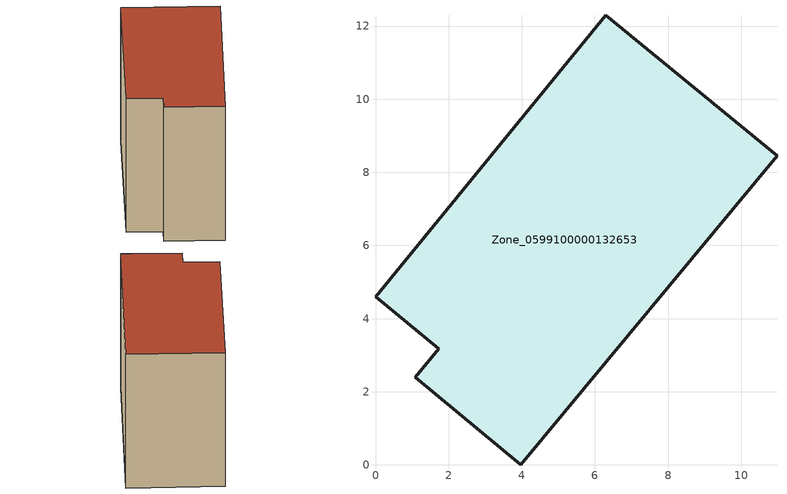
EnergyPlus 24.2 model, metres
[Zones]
Zone_0599100000132653
 floor ground (C_G): 1.09,2.4 1.73,3.17 0,4.6 6.3,12.3 10.98,8.45 3.97,0 z0
 wall outside (C_F): 1.73,3.17 1.09,2.4 3.97,0 10.98,8.45 6.3,12.3 0,4.6 1.73,3.17 z0:9.78
 roof outside (C_R): 6.3,12.3 0,4.6 1.73,3.17 1.09,2.4 3.97,0 10.98,8.45 z9.78
[BUILDING]
Pand.0599100000132653: North Axis=0; Terrain=City; Loads Convergence Tolerance Value=0.04; Temperature Convergence Tolerance Value=0.4; Solar Distribution=FullExterior; Maximum Number of Warmup Days=25; Minimum Number of Warmup Days=1
[Site:Location]
Rotterdam.The.Hague.AP_ZH_NLD Design_Conditions: Latitude=51.96; Longitude=4.45; Time Zone=1; Elevation=-4.5
[SITE:GROUNDTEMPERATURE:BUILDINGSURFACE]
18, 18, 18, 18, 18, 18, 18, 18, 18, 18, 18, 18
[MATERIAL] Thermal Absorptance=0.9; Solar Absorptance=0.7; Visible Absorptance=0.7
Name | Roughness | Thickness | Conductivity | Density | Specific Heat
G.TI.1946 | MediumSmooth | 0.15 | 1 | 540 | 1210
F.TI.1946 | Rough | 0.3 | 0.857143 | 1920 | 840
R.TI.1946 | MediumRough | 0.2 | 0.1 | 1500 | 1000
[CONSTRUCTION]
C_G: G.TI.1946
C_F: F.TI.1946
C_R: R.TI.1946
[ZONE]
Zone_0599100000132653: Type=1; Multiplier=1; Ceiling Height=Autocalculate; Volume=Autocalculate; Floor Area=autocalculate; Part of Total Floor Area=Yes
[ZONEINFILTRATION:DESIGNFLOWRATE]
Infil_Zone_0599100000132653: Zone or ZoneList or Space or SpaceList=Zone_0599100000132653; Schedule=AlwaysOn; Design Flow Rate Calculation Method=Flow/Area; Flow Rate per Floor Area=0.003; Constant Term Coefficient=1; Temperature Term Coefficient=0; Velocity Term Coefficient=0; Velocity Squared Term Coefficient=0
[HVACTEMPLATE:ZONE:IDEALLOADSAIRSYSTEM]
Zone_0599100000132653: Maximum Heating Supply Air Temperature=50; Minimum Cooling Supply Air Temperature=13; Maximum Heating Supply Air Humidity Ratio=0.0156; Minimum Cooling Supply Air Humidity Ratio=0.0077; Heating Limit=NoLimit; Cooling Limit=NoLimit; Dehumidification Control Type=ConstantSensibleHeatRatio; Cooling Sensible Heat Ratio=0.7; Dehumidification Setpoint=60; Humidification Control Type=None; Humidification Setpoint=30; Outdoor Air Method=None; Outdoor Air Flow Rate per Person=0.00944; Outdoor Air Flow Rate per Zone Floor Area=0; Outdoor Air Flow Rate per Zone=0; Demand Controlled Ventilation Type=None; Outdoor Air Economizer Type=NoEconomizer; Heat Recovery Type=None; Sensible Heat Recovery Effectiveness=0.7; Latent Heat Recovery Effectiveness=0.65
[ZONECONTROL:THERMOSTAT]
ThermostatControl_Zone_0599100000132653: Zone or ZoneList=Zone_0599100000132653; Control Type Schedule=DualSetpointControlType; Control 1=Thermostat_Zone_0599100000132653; Temperature Difference Between Cutout And Setpoint=0
[THERMOSTATSETPOINT:DUALSETPOINT]
Thermostat_Zone_0599100000132653: Heating Setpoint Temperature Schedule=HeatingSetpoint_Zone_0599100000132653; Cooling Setpoint Temperature Schedule=CoolingSetpoint_Zone_0599100000132653
[SCHEDULE:COMPACT]
HeatingSetpoint_Zone_0599100000132653: Through: 12/31, For: AllDays, Until: 24:00, 21
CoolingSetpoint_Zone_0599100000132653: Through: 12/31, For: AllDays, Until: 24:00, 24
DualSetpointControlType: Through: 12/31, For: AllDays, Until: 24:00, 4
AlwaysOn: Through: 12/31, For: AllDays, Until: 24:00, 1
